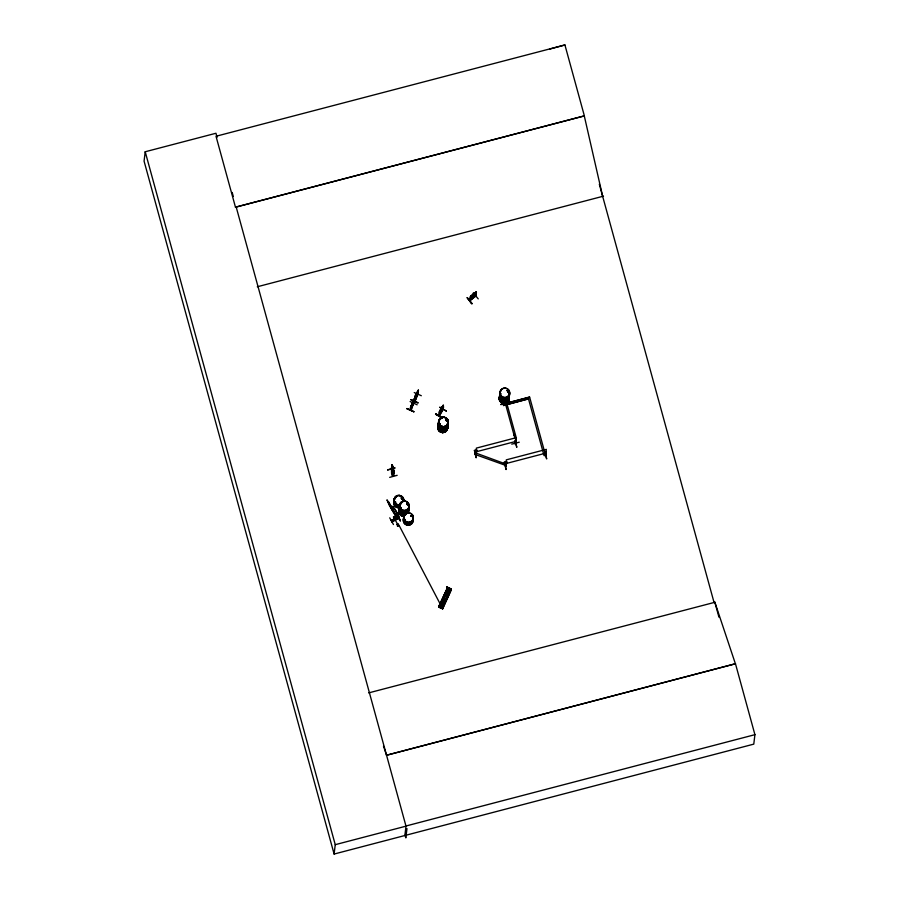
<?xml version="1.0" encoding="UTF-8"?>
<svg xmlns="http://www.w3.org/2000/svg" width="899" height="899" viewBox="0 0 899 899"><rect width="100%" height="100%" fill="white"/><g stroke="black" fill="none" stroke-linecap="round" stroke-linejoin="round"><path stroke-width="1.35" d="M475.706 295.793L469.66 300.569L475.717 295.659M469.896 300.659L470.728 296.344L470.458 300.165M475.886 295.928L475.122 296.018M475.807 296.086L476.425 292.051L475.661 292.4M445.072 600.172L444.364 599.15L443.364 599.891M217.064 137.289L215.962 133.254L145.211 151.762L144.076 161.135L334.113 854.05L753.778 744.136L754.924 734.674L735.472 663.743L386.548 755.239L735.472 663.743M235.471 207.197L584.372 115.881L564.92 44.95L216.018 136.266L235.471 207.197L584.372 115.881M334.113 854.05L335.248 844.678L145.211 151.762M387.626 469.952L395.122 467.873L387.615 469.874M387.064 500.293L393.077 511.767L393.234 510.576M389.672 477.369L397.167 475.313M391.29 468.952C393.638 455.737 389.278 478.425 393.357 475.593M391.47 469.829L391.998 464.907L392.335 465.626M393.211 476.11L391.222 468.963L391.75 469.458M391.953 466.199L392.076 464.884C393.683 465.311 394.391 478.246 393.391 475.402M388.301 501.788L388.761 502.44L388.334 502.047M391.919 509.677L388.582 503.788L388.368 501.743M393.402 469.503L393.605 471.728L392.425 466.188L393.481 469.109M392.818 466.682L393.279 470.514L393.459 469.042M393.009 475.751L393.526 471.896M393.784 471.829L393.2 476.2M390.099 506.227L396.257 517.341L396.178 516.532M390.233 505.103L396.717 515.79L396.538 517.183L388.716 502.979M389.716 517.824L393.459 524.533M391.323 520.779L398.167 517.206M391.818 521.656L398.605 517.88L391.818 521.566M394.223 518.667L393.481 516.903L397.605 524.229M406.854 408.618L413.933 411.787L406.876 408.528M394.549 519.352C396.819 520.656 394.987 514.722 395.38 517.453M395.335 516.644L394.875 519.937L395.515 516.633M395.155 519.015L395.436 516.453L394.683 516.903L395.234 517.566M395.2 517.498L395.414 519.476M396.257 517.33L395.908 516.554M417.147 404.808L410.101 401.516M396.189 517.352L396.38 515.498L396.245 516.599M411.506 405.235C418.293 384.221 408.831 423.159 411.315 405.775C410.405 405.55 409.663 412.012 410.663 409.214M410.697 409.978L413.754 403.314M410.618 409.214L411.068 405.674M411.113 406.022L410.596 410.09M412.135 404.629L413.326 400.932L411.607 405.775L412.259 403.617M412.338 403.662C410.528 406.865 415.214 396.931 412.776 402.718C415.405 397.392 409.697 410.416 412.147 403.64M414.237 392.56L421.316 395.729M413.619 400.122L413.135 403.943L413.506 403.033M413.911 399.493L413.473 403.1L410.315 410.011M413.742 403.46L414.225 399.246M417.529 394.065C412.371 412.686 417.35 383.491 414.45 400.808M400.257 520.926L396.515 514.138L400.313 520.824M415.237 396.594L414.709 401.156L417.923 394.065M416.304 395.549L416.653 393.773M417.496 391.863L415.9 395.526L416.507 394.582C414.248 401.302 419.608 386.739 416.451 394.144M415.248 397.01L418.08 390.413L417.709 394.728M417.552 394.976L418.08 390.413M415.473 397.965L418.395 390.166L417.956 394.133M418.102 402.707L411 399.594M442.465 417.743L435.734 413.855L442.252 418.114A4.832 4.753 6.9 0 0 441.049 418.619A4.911 4.832 6.9 0 1 442.207 418.159M439.701 412.686C449.197 394.178 436.768 420.53 439.881 410.753L439.397 411.697M439.442 411.63L438.982 415.765L442.859 409.157M442.802 405.764C445.623 406.179 440.252 414.675 439.645 415.338L439.825 411.349L439.038 415.563M443.072 409.214L443.274 405.471L442.398 409.82M438.993 415.585L442.746 409.27M443.016 406.494L443.207 405.191M446.342 411.135L439.645 407.191L446.376 411.023M467.266 297.715L472.189 303.592M404.865 835.531L406.022 825.99L754.924 734.674M469.728 300.524L470.728 296.344M470.008 300.738L471.087 295.985M406.977 828.586L405.842 837.879L405.157 835.385M472.323 296.816L472.537 294.434L474.458 292.917L474.211 295.344M472.908 294.321L474.11 293.377M473.346 292.917L478.234 298.873M475.549 292.523L475.2 296.524L476.088 292.096L475.717 292.726M475.537 295.692L476.088 292.096M476.38 291.984L475.492 294.209L470.312 297.951M439.768 605.128L443.319 606.656M440.353 603.858L443.904 605.387M442.005 600.251L445.556 601.779M442.398 608.634L451.062 589.542L442.432 608.645L438.881 607.083L442.701 608.803L399.032 525.308L397.437 526.252L399.134 525.331M446.904 590.205L449.893 591.531M447.769 588.396L439.105 607.23L447.792 588.092M442.69 608.803L451.309 589.958L450.792 589.429M474.447 450.332L476.155 457.816L474.402 450.354M475.65 453.635C477.167 454.602 473.919 453.815 476.032 450.118L476.785 450.197L476.032 450.118M475.526 453.714L476.346 453.534M476.268 454.04L476.706 449.938M505.968 403.213C519.566 399.426 490.551 407.236 504.766 403.539M503.137 404.078L529.601 397.032L545.592 455.4L544.064 455.624L528.129 397.538M503.53 405.516L528.533 398.853L503.53 405.516L503.148 403.954M505.058 404.123L504.474 403.775L505.26 397.661L516.06 437.038L515.273 443.005M505.238 399.864C504.541 413.72 505.193 395.021 505.429 400.527M504.395 462.064L506.103 469.559L504.35 462.086M506.328 465.727L505.575 465.783L506.092 464.019L505.463 465.581L505.98 461.861L506.733 461.94L505.98 461.861M505.553 465.918L506.328 459.839L546.322 449.376L545.671 455.377M505.721 465.783L506.373 465.525L505.452 465.626M506.216 465.783L506.654 461.681M511.756 444.14L519.251 442.196M514.048 435.105L514.183 434.015L515.239 437.858M515.419 440.094C516.633 435.655 514.127 449.601 515.206 441.038M516.037 439.251C515.453 436.015 515.284 452.849 516.374 437.633L476.38 448.107L475.683 454.152M564.92 44.95L549.682 49.097M515.003 440.971L516.779 447.106M529.59 397.156L507.081 403.044M544.929 455.13L545.154 452.781M545.367 451.826C546.412 449.927 544.322 455.49 544.951 455.602M545.322 452.68L546.671 458.94L544.951 452.714M500.305 396.526L500.271 397.111M501.046 393.65L501.114 393.908M507.834 391.425L507.677 392.301M509.048 392.121L507.789 391.402M394.987 501.934L395.627 502.316M395.538 501.968L395.56 502.429M402.471 498.091L402.078 498.99L401.595 498.293M400.111 510.396L400.538 511.014M400.999 508.036L400.594 507.294M407.045 503.575L406.865 504.44M404.674 519.824L405.348 519.757M404.696 519.229L404.853 519.33M408.225 504.092L407.505 504.833L406.842 504.238M411.057 516.318L411.124 515.588M412.248 515.936L411.214 516.037M446.252 420.103L446.432 421.047L447.32 420.518M447.039 420.575L446.421 419.934M504.519 403.471L504.631 404.157M515.666 442.757L515.464 442.398M414.72 401.01L417.518 394.2M514.97 443.353L515.666 443.241M445.072 600.127L444.308 600.88M414.147 400.516L411 407.359M417.361 392.335L417.675 391.672L416.945 393.65C418.653 390.492 414.169 400.212 416.428 394.537M417.81 392.683L418.316 391.436M413.068 402.876L413.641 401.359M417.237 393.796L417.81 392.29M411.45 405.179L411.079 406.09M417.956 403.055L410.888 399.853M451.253 589.103L449.837 590.767L447.477 589.722L446.623 586.912M401.37 498.271L402.819 498.316M401.651 498.17L401.752 498.799M440.33 423.811L439.51 423.789L440.285 424.002M446.207 420.013L446.904 420.777M447.522 587.968L438.6 606.994L447.208 588.148L451.298 589.946M439.308 607.308L448.185 588.519L439.308 607.308L439.847 607.544L448.365 588.665L440.398 606.286M449.489 590.654L441.96 608.477L450.388 589.508M449.579 590.699L441.544 608.286L450.354 589.463M450.613 589.036L451.343 589.014L446.646 586.968M442.229 608.589L451.062 589.542M406.876 408.584L413.956 411.753M411.315 405.775L410.776 406.303M415.484 396.706L414.945 397.223M515.666 443.522L514.835 443.465M545.693 455.242L545.019 455.456M417.406 392.413L417.911 391.425M413.742 400.505L413.192 401.359M442.117 407.281L440.207 411.371L442.533 406.348L439.971 411.405L440.724 409.303M418.024 390.851L418.473 390.2M435.532 414.259L442.274 418.069M435.734 413.855L442.42 417.833M442.892 405.764L439.869 410.764L443.286 405.235M439.825 411.349L439.476 411.944L440.061 411.484M443.499 405.606L442.915 406.067M475.492 294.299L476.223 293.22M508.935 392.256L507.834 392.402M395.65 502.361L395.481 501.811M402.685 498.833L401.875 499.192L401.392 498.451M400.415 507.856L401.033 507.553M411.079 515.577L412.383 515.61M470.458 296.715L475.796 292.422L474.458 293.445M394.537 519.173L394.919 519.847M443.544 599.487L444.128 599.15M444.893 600.532L443.421 600.285M446.713 586.822L446.837 587.429M467.222 297.749L471.851 303.918L467.311 297.693M470.896 296.546L470.177 296.771M469.896 300.727L475.818 296.018M472.481 294.894L471.11 296.063M472.413 295.973L474.267 294.524M470.862 297.929L475.593 294.265M508.677 392.515L508.823 392.402A4.843 4.765 6.9 0 0 506.991 390.705M407.011 503.552L408.281 504.114M407.888 504.418L407.146 504.395M412.203 516.453L411.214 516.419M397.538 524.286L396.594 524.758L397.47 524.128M474.391 293.512L475.369 292.883L474.223 294.894L471.413 296.749L472.526 294.535M397.425 524.477L398.291 523.847L397.448 524.263M393.481 516.903L394.391 518.779M391.189 520.532L397.976 516.846M391.998 521.982L398.796 518.296M388.582 503.788L389.761 505.159M475.661 453.68L476.256 453.692M396.661 515.824L396.358 515.149M407.652 503.654L407.056 504.081L407.652 504.575M516.723 447.196L515.374 440.937M257.294 286.77L603.487 196.151M392.245 465.603L393.796 471.245M392.166 465.94L393.919 473.391L393.863 471.2M392.402 466.525L392.762 467.143M475.931 451.849L515.925 441.387M393.29 476.256L391.604 468.952M505.879 463.592L545.873 453.118M368.68 692.893L714.874 602.285L735.449 663.923M335.248 844.678L406 826.159L236.257 207.253M714.874 602.285L714.053 602.487L599.33 184.216M508.193 391.413L508.935 391.571M446.466 419.619L447.196 419.833M401.909 497.765L402.303 497.776A4.911 4.832 6.9 0 1 403.696 501.215M411.54 515.239L412.225 515.475M446.893 586.957L451.276 589.16M506.081 464.131L475.695 452.972L475.166 454.478L506.351 465.66M447.488 588.238L438.69 607.039M447.545 589.575L449.905 590.621M395.021 517.509L395.852 517.195L395.436 516.453M388.806 502.631L387.042 499.878M399.931 519.465L398.414 516.756M390.975 507.643L391.975 509.182L391.076 506.755M390.054 505.575L391.548 508.036L390.301 506.137M388.728 503.732L390.031 505.744M394.987 516.554L395.571 517.352M392.953 469.671L393.526 470.627L392.605 467.233M383.48 746.058L386.548 755.239M500.867 404.46L508.373 402.561M714.84 602.184L718.942 617.141M504.8 401.404L514.88 438.161M391.717 465.334L391.908 466.008M232.189 192.453L233.302 196.488M584.339 116.151L602.667 196.375M393.032 469.581C394.571 476.021 391.29 464.828 392.762 468.593L392.391 466.525M509.261 393.605A4.843 4.765 6.9 0 1 503.957 399.561A4.843 4.765 6.9 0 1 500.383 392.436M509.34 393.481A4.911 4.832 6.9 0 1 503.968 399.504A4.911 4.832 6.9 0 1 500.338 392.29M507.047 390.537A4.911 4.832 6.9 0 1 508.845 392.312M500.305 393.268A4.821 4.731 6.9 0 0 503.249 400.212A4.821 4.731 6.9 0 0 509.295 395.65A4.855 4.776 6.9 0 1 503.226 400.313A4.821 4.731 6.9 0 1 500.293 393.414M509.328 395.672A4.855 4.776 6.9 0 1 503.238 400.269A4.855 4.776 6.9 0 1 500.271 393.268A4.855 4.776 6.9 0 0 503.226 400.313A4.821 4.731 6.9 0 0 509.284 395.807M508.182 390.278A4.911 4.832 6.9 0 1 508.205 397.111A4.911 4.832 6.9 0 1 501.249 397.1A4.911 4.832 6.9 0 1 501.237 390.256M508.149 390.256A4.843 4.765 6.9 0 1 508.16 396.998A4.843 4.765 6.9 0 1 501.305 396.987A4.843 4.765 6.9 0 1 501.294 390.245M499.383 397.774A4.843 4.765 6.9 0 0 504.238 402.55A4.911 4.832 6.9 0 1 499.968 395.29A4.911 4.832 6.9 0 0 504.249 402.494M499.541 396.538A4.843 4.765 6.9 0 1 500.024 395.391M504.137 403.381A4.855 4.776 6.9 0 1 499.911 396.212A4.832 4.753 6.9 0 0 504.137 403.348A4.821 4.731 6.9 0 0 508.295 396.223A4.832 4.753 6.9 0 1 504.137 403.348A4.821 4.731 6.9 0 1 499.956 396.212A4.821 4.742 6.9 0 0 504.125 403.393A4.855 4.776 6.9 0 0 508.317 396.234A4.821 4.742 6.9 0 1 505.373 403.235M509.104 395.448A4.911 4.832 6.9 0 1 503.721 401.471A4.911 4.832 6.9 0 1 500.102 394.256M508.98 396.425A4.911 4.832 6.9 0 1 505.519 402.336M448.05 424.159A4.832 4.753 6.9 0 1 441.847 428.565A4.832 4.753 6.9 0 1 439.094 421.519M445.735 419.968A4.832 4.753 6.9 0 1 446.724 420.754M448.14 424.047A4.911 4.832 6.9 0 1 441.836 428.531A4.911 4.832 6.9 0 1 439.038 421.361M445.792 419.788A4.911 4.832 6.9 0 1 447.545 421.609M447.826 423.789A4.855 4.776 6.9 0 1 442.353 429.598A4.855 4.776 6.9 0 1 438.97 422.373A4.821 4.731 6.9 0 0 442.364 429.497A4.821 4.731 6.9 0 0 447.803 423.732A4.855 4.776 6.9 0 1 442.353 429.632A4.821 4.731 6.9 0 1 438.993 422.485M445.915 418.754A4.911 4.832 6.9 0 1 447.309 425.755A4.911 4.832 6.9 0 1 440.105 426.474A4.911 4.832 6.9 0 1 439.971 419.35M448.196 422.946A4.832 4.753 6.9 0 1 441.398 427.149A4.832 4.753 6.9 0 1 440.027 419.35M445.882 418.765A4.832 4.753 6.9 0 1 448.062 421.71M447.106 424.71A4.832 4.753 6.9 0 1 443.364 431.7A4.832 4.753 6.9 0 1 438.218 425.598M438.734 424.463A4.832 4.753 6.9 0 1 439.532 423.496M447.185 424.609A4.911 4.832 6.9 0 1 443.376 431.711A4.911 4.832 6.9 0 1 438.15 425.508A4.911 4.832 6.9 0 0 443.387 431.655A4.911 4.832 6.9 0 0 447.185 424.564M438.97 422.406A4.855 4.776 6.9 0 0 442.353 429.632A4.821 4.731 6.9 0 0 447.781 423.89M438.802 423.328A4.911 4.832 6.9 0 0 442.859 430.7A4.911 4.832 6.9 0 0 447.309 423.575A4.832 4.753 6.9 0 1 442.881 430.509A4.832 4.753 6.9 0 1 438.881 423.249M399.414 518.532A6.529 0.697 61.6 0 0 396.392 511.733A6.529 0.697 61.6 0 0 393.077 507.283L392.56 506.351L394.178 509.239L393.661 508.306A5.45 0.584 61.6 0 1 396.414 512.014A5.45 0.584 61.6 0 1 398.942 517.7M408.427 505.362A4.911 4.832 6.9 0 1 404.617 512.464A4.911 4.832 6.9 0 1 399.403 506.272M408.674 507.486A4.821 4.731 6.9 0 1 403.876 513.318A4.821 4.731 6.9 0 1 399.381 507.216M406.798 502.563A4.911 4.832 6.9 0 1 407.91 509.89A4.911 4.832 6.9 0 1 400.381 509.666A4.911 4.832 6.9 0 1 401.887 502.417M408.371 505.339A4.843 4.765 6.9 0 1 404.617 512.34A4.843 4.765 6.9 0 1 399.471 506.227M406.753 502.676A4.843 4.765 6.9 0 1 408.551 508.879A4.843 4.765 6.9 0 1 402.449 511.16A4.843 4.765 6.9 0 1 399.572 505.362M400.089 504.227A4.843 4.765 6.9 0 1 401.909 502.541M399.853 506.227A4.832 4.753 6.9 0 0 403.224 513.43A4.832 4.753 6.9 0 0 408.674 507.643A4.821 4.731 6.9 0 1 403.853 513.464A4.821 4.731 6.9 0 1 399.358 507.373M408.663 510.744A4.911 4.832 6.9 0 1 407.944 513.149M404.898 515.307A4.911 4.832 6.9 0 1 399.561 508.059M403.516 516.318A4.855 4.776 6.9 0 1 399.493 509.036A4.821 4.731 6.9 0 0 403.516 516.262M408.292 512.924A4.855 4.776 6.9 0 0 408.36 510.452A4.821 4.731 6.9 0 1 408.258 512.891M400.044 504.777A4.855 4.776 6.9 0 1 394.065 500.406A4.855 4.776 6.9 0 1 399.448 495.383A4.855 4.776 6.9 0 1 403.561 501.507A4.821 4.731 6.9 0 0 399.437 495.473A4.821 4.742 6.9 0 0 394.088 500.451A4.821 4.742 6.9 0 0 400.021 504.8A4.821 4.731 6.9 0 1 394.088 500.451A4.821 4.731 6.9 0 1 399.437 495.473A4.821 4.742 6.9 0 1 403.527 501.552M396.448 496.821A4.911 4.832 6.9 0 0 399.943 505.777A4.843 4.765 6.9 0 1 396.47 496.933M400.19 496.439A4.911 4.832 6.9 0 1 401.359 496.956M402.303 497.866A4.843 4.765 6.9 0 1 403.629 501.271M399.808 506.811A4.911 4.832 6.9 0 1 393.953 500.721M394.481 499.563A4.911 4.832 6.9 0 1 395.279 498.585M401.235 497.99A4.911 4.832 6.9 0 1 403.437 500.99M399.695 507.643A4.855 4.776 6.9 0 1 394.414 500.485A4.821 4.731 6.9 0 0 399.684 507.587M413.068 518.476A4.911 4.832 6.9 0 1 407.528 524.353A4.911 4.832 6.9 0 1 404.112 517.037M404.044 517.959A4.855 4.776 6.9 0 0 406.809 525.05A4.855 4.776 6.9 0 0 413.034 520.622A4.821 4.731 6.9 0 1 406.82 524.982A4.821 4.731 6.9 0 1 404.089 517.959M413.203 517.442A4.911 4.832 6.9 0 1 409.978 523.139A4.911 4.832 6.9 0 1 403.921 520.454A4.911 4.832 6.9 0 1 406.078 514.295M411.978 515.239A4.911 4.832 6.9 0 1 412.742 516.262M413.158 519.611A4.843 4.765 6.9 0 1 406.932 524.038A4.843 4.765 6.9 0 1 404.179 516.959M388.784 502.867L390.998 507.418L388.784 502.867M440.78 408.843L440.6 410.326L442.083 406.775L440.813 408.944M441.229 601.892L444.769 603.521L441.229 601.892M442.881 598.284L446.421 599.914L442.881 598.284M505.114 399.021L506.778 406.674L505.114 399.021M388.817 502.361L393.279 510.643L388.817 502.361M501.406 396.167A4.855 4.776 6.9 0 0 509.519 394.043A4.855 4.776 6.9 0 0 503.564 388.177A4.855 4.776 6.9 0 0 501.406 396.167M501.417 396.189A4.821 4.731 6.9 0 0 509.475 394.077A4.821 4.731 6.9 0 0 503.564 388.267A4.821 4.731 6.9 0 0 501.417 396.189M505.485 402.381A4.843 4.765 6.9 0 0 508.901 396.56A4.911 4.832 6.9 0 1 505.508 402.392M439.948 425.216A4.855 4.776 6.9 0 0 448.118 423.317A4.855 4.776 6.9 0 0 442.33 417.293A4.855 4.776 6.9 0 0 439.948 425.216A4.855 4.776 6.9 0 0 448.118 423.35A4.821 4.742 6.9 0 0 442.342 417.316A4.855 4.776 6.9 0 0 439.937 425.249A4.821 4.742 6.9 0 0 448.095 423.305A4.855 4.776 6.9 0 0 442.33 417.327A4.821 4.742 6.9 0 0 439.971 425.193M439.959 425.272A4.821 4.731 6.9 0 0 448.073 423.395A4.821 4.731 6.9 0 0 442.33 417.417A4.821 4.731 6.9 0 0 439.959 425.272M439.487 423.384A4.911 4.832 6.9 0 0 438.678 424.362A4.911 4.832 6.9 0 1 439.487 423.328M442.623 432.599A4.855 4.776 6.9 0 0 447.477 426.733A4.855 4.776 6.9 0 1 442.634 432.565A4.821 4.742 6.9 0 1 438.128 426.463A4.821 4.731 6.9 0 0 442.634 432.509A4.821 4.742 6.9 0 0 447.444 426.733A4.821 4.731 6.9 0 1 442.634 432.509A4.855 4.776 6.9 0 1 438.105 426.418A4.855 4.776 6.9 0 0 442.623 432.599M400.729 504.137A4.911 4.832 6.9 0 0 399.92 505.114A4.843 4.765 6.9 0 1 400.774 504.125M403.235 513.351A4.855 4.776 6.9 0 0 408.708 507.542A4.855 4.776 6.9 0 1 403.224 513.396A4.855 4.776 6.9 0 1 399.841 506.171A4.855 4.776 6.9 0 0 403.235 513.351M400.819 509.003A4.855 4.776 6.9 0 0 409 507.103A4.855 4.776 6.9 0 0 403.202 501.08A4.855 4.776 6.9 0 0 400.819 509.003M400.842 509.036A4.821 4.731 6.9 0 0 408.955 507.148A4.821 4.731 6.9 0 0 403.213 501.17A4.821 4.731 6.9 0 0 400.842 509.036M403.1 514.397A4.911 4.832 6.9 0 0 408.652 508.508A4.911 4.832 6.9 0 1 403.112 514.34A4.911 4.832 6.9 0 1 399.684 507.081A4.911 4.832 6.9 0 0 403.112 514.34M405.022 520.847A4.855 4.776 6.9 0 0 413.192 518.948A4.855 4.776 6.9 0 0 407.404 512.924A4.855 4.776 6.9 0 0 405.022 520.847A4.821 4.731 6.9 0 0 413.147 519.015A4.821 4.731 6.9 0 0 407.404 513.048A4.821 4.731 6.9 0 0 405.033 520.903"/></g></svg>
